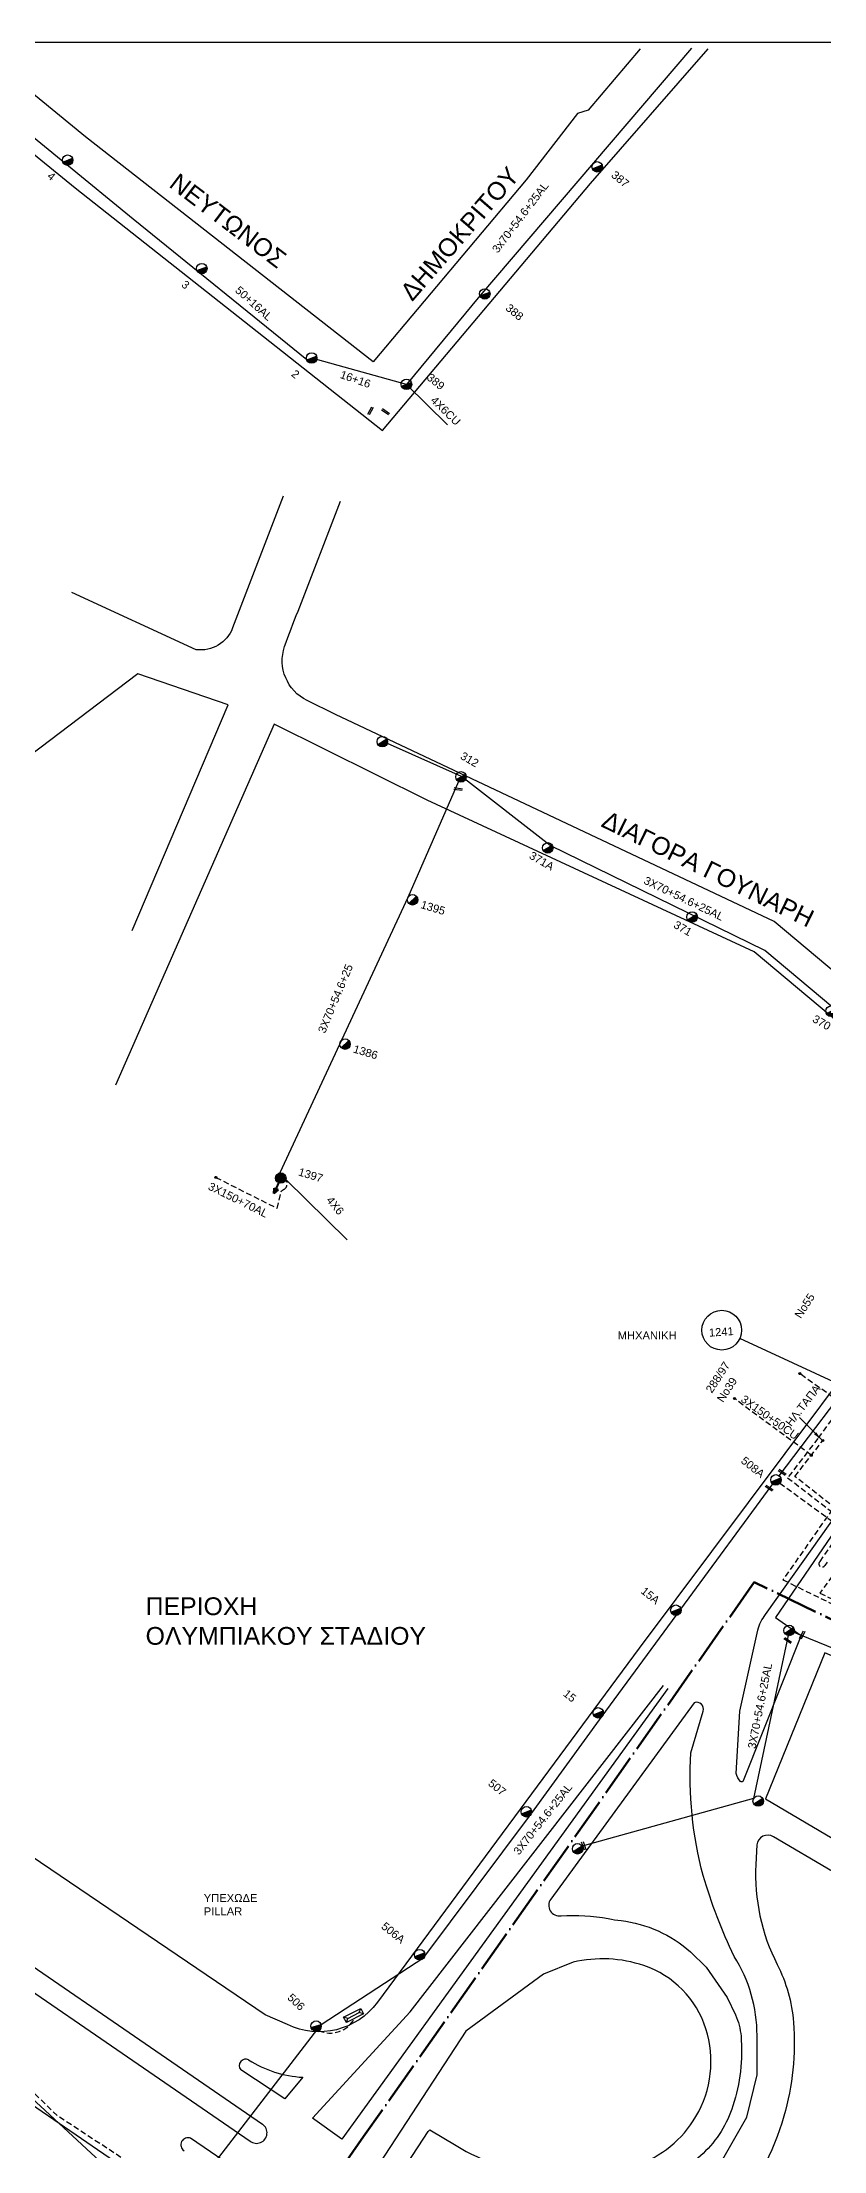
# Model space of a CAD drawing. Header units: millimetres. Extents: x 2999 to 5218, y 1863 to 2903.
# Drawn here: x 4312.4 to 4488.2, y 2415.1 to 2889.5 of the extents above; entities that cross this region are included whole.
import ezdxf

# ---------------------------------------------------------------- set-up
doc = ezdxf.new("R2010")
doc.units = ezdxf.units.MM
doc.header["$LTSCALE"] = 0.5
doc.linetypes.add('ACAD_ISO04W100', pattern=[30, 24, -3, 0, -3])
doc.linetypes.add('DASHED', pattern=[19.05, 12.7, -6.35])
for name, color, linetype in [('Άγνωστα', 7, 'Continuous'), ('Γυμνά εναέρια ΧΤ 16+16', 7, 'Continuous'), ('Γυμνά εναέρια ΧΤ 50+16', 7, 'Continuous'), ('Επίτονοι', 7, 'Continuous'), ('Επιγραφές - Σχήματα', 7, 'Continuous'), ('Καλώδια ΧΤ   3x150+50CU', 7, 'DASHED'), ('Καλώδια ΧΤ   3x150+70AL', 7, 'DASHED'), ('Καλώδια ΧΤ   3x150AL+50XLPE', 7, 'DASHED'), ('Καλώδια ΧΤ   4x6CU', 7, 'DASHED'), ('Μηχανική τομή', 7, 'Continuous'), ('Στύλος Ξύλινος', 7, 'Continuous'), ('Στύλος Ξύλινος @ 1', 7, 'Continuous'), ('Στύλος ΦΜ', 7, 'Continuous'), ('Στύλος ΦΜ @ 1', 7, 'Continuous'), ('Συνδέσεις', 7, 'Continuous'), ('Συνεστραμμένα ΧΤ   3x70+54.6+25 AL', 7, 'SYN_LINE'), ('Υποσταθμός πόλεως', 7, 'Continuous'), ('Υπόβαθρο ΔΕΗ', 7, 'Continuous'), ('Υπόγεια καλώδια Παροχών ΧΤ   4x6', 7, 'DASHED')]:
    doc.layers.add(name, color=color, linetype=linetype)
doc.styles.add('arial', font='ARIAL.TTF')
doc.styles.get("Standard").update_dxf_attribs({"font": 'ARIAL.TTF'})
doc.linetypes.add('SYN_LINE', pattern='A,0.5,-0.0001,["/\\/\\/\\/",Standard,S=0.1,R=0,X=0,Y=-0.05],-0.25', length=0.7501)
doc.dimstyles.new('ISO-25', dxfattribs={"dimtxt": 2.5, "dimasz": 2.5, "dimexe": 1.25, "dimexo": 0.625, "dimtad": 1, "dimtxsty": 'Standard', "dimcen": 2.5, "dimadec": 0, "dimazin": 0, "dimtfac": 1, "dimtmove": 0, "dimatfit": 3, "dimfxl": 1, "dimarcsym": 0})

# ---------------------------------------------------------------- blocks, each defined once
blk = doc.blocks.new('ΜΗΧΑΝΙΚΗ ΤΟΜΗ')
at = {"layer": 'Μηχανική τομή', "ltscale": 40}
for p, q in [((-1.89, 0.78), (1.89, 0.78)), ((1.89, 0), (-1.89, 0))]:
    blk.add_line(p, q, dxfattribs=at)
blk = doc.blocks.new('ΥΠΑΡΧΩΝ ΤΣΙΜΕΝΤΕΝΙΟΣ ΣΤΥΛΟΣ')
at = {"layer": 'Στύλος ΦΜ'}
blk.add_hatch(color=7, dxfattribs=at).paths.add_polyline_path([(-1.3, -2.3, 0.574793), (2.6, 0, 0.268822), (1.3, 2.3)])
at = {"layer": 'Στύλος ΦΜ', "color": 7}
blk.add_line((-1.3, -2.3), (1.3, 2.3), dxfattribs=at)
blk.add_circle((0, 0), 2.62, dxfattribs=at)
at = {"layer": 'Στύλος ΦΜ', "flags": 4}
for tag, p in [('ΑΡΙΘΜΟΣ', (-4.7, 8.1)), ('ΤΥΠΟΣ', (-4.9, 3))]:
    blk.add_attdef(tag, p, '', height=4, dxfattribs=at)
blk = doc.blocks.new('ΥΠΑΡΧΩΝ ΞΥΛΙΝΟΣ ΣΤΥΛΟΣ')
at = {"layer": 'Στύλος Ξύλινος'}
h = blk.add_hatch(color=7, dxfattribs=at)
h.paths.add_polyline_path([(-2.6, 0, 0.270008), (-1.3, -2.3), (1.3, 2.3, 0.576266)])
h.paths.add_polyline_path([(-1.3, -2.3, 0.574793), (2.6, 0, 0.268822), (1.3, 2.3)])
at = {"layer": 'Στύλος Ξύλινος', "color": 7}
blk.add_line((-1.3, -2.3), (1.3, 2.3), dxfattribs=at)
blk.add_circle((0, 0), 2.62, dxfattribs=at)
at = {"layer": 'Στύλος Ξύλινος', "flags": 4}
for tag, p in [('ΑΡΙΘΜΟΣ', (-4.9, 8.6)), ('ΤΥΠΟΣ', (-4.8, 3.4))]:
    blk.add_attdef(tag, p, '', height=4, dxfattribs=at)
blk = doc.blocks.new('ΕΠΙΤΟΝΟΣ')
at = {"layer": 'Επίτονοι', "lineweight": 40, "ltscale": 40}
blk.add_hatch(color=256, dxfattribs=at).paths.add_polyline_path([(-1.1, 6.5), (0, 9.1), (1.1, 6.5)])
for p, q in [((-1.1, 6.5), (0, 9.1)), ((1.1, 6.5), (-1.1, 6.5)), ((-1.1, 6.5), (0, 6.5)), ((0, 9.1), (1.1, 6.5)), ((0, 6.5), (0, 0))]:
    blk.add_line(p, q, dxfattribs=at)
blk = doc.blocks.new('_ΣΥΝΔΕΣΗ')
at = {"layer": 'Συνδέσεις', "linetype": 'SYN_LINE', "ltscale": 40}
blk.add_hatch(color=256, dxfattribs=at).paths.add_polyline_path([(0.5, 0, 1), (-0.5, 0, 1)])
at = {"layer": 'Συνδέσεις'}
blk.add_circle((0, 0), 0.5, dxfattribs=at)
blk = doc.blocks.new('ΥΠΟΣΤΑΘΜΟΣ ΠΟΛΕΩΣ')
at = {"layer": 'Υποσταθμός πόλεως', "linetype": 'Continuous', "ltscale": 40}
blk.add_lwpolyline([(-8.6, 2.8), (8.6, 2.8), (8.6, -2.8), (-8.6, -2.8)], close=True, dxfattribs=at)
for points in [[(-5.8, 0), (-8.6, 2.8)], [(5.8, 0), (8.6, 2.8)], [(-8.6, -2.8), (-5.8, 0)], [(-5.8, 0), (5.8, 0)], [(8.6, -2.8), (5.8, 0)]]:
    blk.add_lwpolyline(points, dxfattribs=at)
at = {"layer": 'Υποσταθμός πόλεως', "linetype": 'SYN_LINE', "ltscale": 40, "flags": 1}
for tag, p in [('ΜΕΤΑΣΧΗΜΑΤΙΣΜΟΣ', (10.6, 2.4)), ('ΙΣΧΥΣ', (10.6, -0.4)), ('ΑΡΙΘΜΟΣ', (10.7, -3.1))]:
    blk.add_attdef(tag, p, '', height=1.8, dxfattribs=at)

msp = doc.modelspace()

# ---------------------------------------------------------------- linework, layer by layer
at = {"layer": 'Άγνωστα', "color": 6, "linetype": 'DASHED', "ltscale": 0.2}
for points in [[(4490.32, 2584.58), (4482.79, 2589.94)], [(4478.33, 2565.28), (4493.79, 2554.07)]]:
    msp.add_lwpolyline(points, dxfattribs=at)
msp.add_lwpolyline([(4502.73, 2583.79, 1.198779), (4501.66, 2584.8), (4491.01, 2570.61), (4495.56, 2567.2), (4479, 2543.56), (4499.28, 2533.61, 0.258901), (4501.09, 2533.84), (4529.5, 2520.15, 0.769472), (4533.89, 2516.92), (4542.92, 2512.58, 0.193357), (4544.97, 2512.7), (4547.09, 2511.68), (4544.12, 2505.53), (4546.74, 2504.27, -0.61294), (4549.19, 2503.37)], format="xyb", dxfattribs=at)
at = {"layer": 'Άγνωστα', "color": 5, "linetype": 'DASHED', "ltscale": 0.2}
for points in [[(4488.92, 2547.51), (4488.44, 2546.8, -1.219009), (4487.36, 2547.71), (4491, 2553.01), (4491.04, 2559.46), (4481.69, 2566.83), (4487.95, 2574.87)], [(4491.21, 2545.93), (4487.33, 2540.58), (4499.72, 2534.5), (4495.33, 2525.56), (4519.85, 2514.2, -1.223562), (4523.39, 2514.78)]]:
    msp.add_lwpolyline(points, format="xyb", dxfattribs=at)
at = {"layer": 'Άγνωστα', "color": 2, "linetype": 'DASHED', "ltscale": 0.2}
msp.add_lwpolyline([(4339.68, 2407.38), (4315.77, 2423.03), (4308.46, 2430.16)], dxfattribs=at)
at = {"layer": 'Γυμνά εναέρια ΧΤ 16+16', "color": 7, "ltscale": 20}
msp.add_line((4394.33, 2812.5), (4373.01, 2818.42), dxfattribs=at)
at = {"layer": 'Γυμνά εναέρια ΧΤ 50+16', "color": 7, "ltscale": 20}
msp.add_lwpolyline([(4371.91, 2818), (4332.83, 2849.65), (4286.64, 2887.46)], dxfattribs=at)
at = {"layer": 'Επιγραφές - Σχήματα', "ltscale": 0.2}
msp.add_line((4501.97, 2582.69), (4469.3, 2597.84), dxfattribs=at)
at = {"layer": 'Επιγραφές - Σχήματα'}
msp.add_lwpolyline([(3017.22, 2889.47), (5045.69, 2889.47), (5045.69, 1887.75), (3017.22, 1887.75)], close=True, dxfattribs=at)
at = {"layer": 'Επιγραφές - Σχήματα', "color": 1, "linetype": 'ACAD_ISO04W100', "lineweight": 60, "ltscale": 0.8}
msp.add_lwpolyline([(5041.82, 2232.51), (4798.19, 2368.57), (4781.43, 2390.55), (4740.07, 2409.38), (4682.54, 2441.8), (4472.55, 2543.03), (4384.7, 2418.33), (4326.09, 2335.44), (4175.84, 2140), (3986.1, 1885.36)], dxfattribs=at)
at = {"layer": 'Επιγραφές - Σχήματα'}
msp.add_circle((4465.24, 2599.72), 4.47, dxfattribs=at)
at = {"layer": 'Επιγραφές - Σχήματα', "color": 6, "linetype": 'DASHED', "ltscale": 0.2}
msp.add_arc((4377.17, 2447.85), 6.25, 245.5515, 331.5572, dxfattribs=at)
at = {"layer": 'Καλώδια ΧΤ   3x150+50CU', "color": 5, "ltscale": 0.2}
msp.add_lwpolyline([(4485.38, 2571.57), (4468.09, 2584.34)], dxfattribs=at)
at = {"layer": 'Καλώδια ΧΤ   3x150+70AL', "color": 173, "ltscale": 0.2}
msp.add_lwpolyline([(4351.46, 2634.09), (4365.25, 2627.13), (4366.2, 2631.06), (4366.7, 2631.34, 0.460286), (4367.19, 2633.6, -2074.915064)], format="xyb", dxfattribs=at)
at = {"layer": 'Καλώδια ΧΤ   3x150AL+50XLPE', "color": 173, "linetype": 'DASHED', "ltscale": 0.2}
msp.add_lwpolyline([(4522.23, 2622.29), (4501.15, 2594.17), (4501.15, 2593.67, -0.417031), (4497.8, 2590.35), (4486.85, 2575.37), (4480.06, 2566.51), (4493.6, 2556.1), (4505.3, 2572.47), (4504.55, 2573.97), (4536.41, 2616.25), (4536.73, 2617.48, -0.217315), (4539.43, 2620.78), (4551.23, 2637.58), (4553.13, 2638.23), (4563.03, 2652.23), (4555.75, 2657.38), (4566.37, 2671.22, -1.112607), (4567.62, 2670.03)], format="xyb", dxfattribs=at)
at = {"layer": 'Καλώδια ΧΤ   4x6CU', "linetype": 'SYN_LINE', "ltscale": 10}
msp.add_line((4394.33, 2812.5), (4403.59, 2803.39), dxfattribs=at)
at = {"layer": 'Συνεστραμμένα ΧΤ   3x70+54.6+25 AL', "color": 7, "ltscale": 20}
msp.add_lwpolyline([(4458.41, 2888.11), (4410.85, 2832.42), (4394.33, 2812.5)], dxfattribs=at)
at = {"layer": 'Συνεστραμμένα ΧΤ   3x70+54.6+25 AL', "color": 173, "ltscale": 30}
msp.add_lwpolyline([(4526.61, 2632.07, -0.156461), (4526.27, 2632.35), (4512.96, 2653.23), (4474.9, 2685.1), (4426.63, 2708.79), (4406.71, 2724.27), (4390.08, 2731.67)], format="xyb", dxfattribs=at)
msp.add_lwpolyline([(4406, 2723.18), (4394.62, 2697.03), (4365.83, 2635.09)], dxfattribs=at)
at = {"layer": 'Συνεστραμμένα ΧΤ   3x70+54.6+25 AL', "color": 6, "linetype": 'Continuous', "ltscale": 20}
msp.add_lwpolyline([(4478.15, 2566.98), (4497.74, 2592.74), (4513.22, 2612.48), (4527.18, 2631.64)], dxfattribs=at)
at = {"layer": 'Συνεστραμμένα ΧΤ   3x70+54.6+25 AL', "color": 6, "ltscale": 20}
for points in [[(4456.07, 2536.98), (4477.43, 2566.04)], [(4422.44, 2491.03), (4438.37, 2512.9), (4455.02, 2535.55)], [(4341.13, 2399.25), (4375.11, 2443.52), (4398.27, 2458.57), (4422, 2490.42)]]:
    msp.add_lwpolyline(points, dxfattribs=at)
at = {"layer": 'Συνεστραμμένα ΧΤ   3x70+54.6+25 AL', "color": 27, "ltscale": 20}
msp.add_lwpolyline([(4547.04, 2502.71), (4523.5, 2514.64), (4480.4, 2532.17), (4472.41, 2494.35), (4433.82, 2483.68)], dxfattribs=at)
at = {"layer": 'Συνεστραμμένα ΧΤ   3x70+54.6+25 AL', "color": 1, "ltscale": 20}
msp.add_lwpolyline([(4339.81, 2399.33), (4306.93, 2429.87), (4284.48, 2444.57)], dxfattribs=at)
at = {"layer": 'Υπόβαθρο ΔΕΗ'}
for points in [[(4282.3, 2887.19), (4319.8, 2856.69), (4363.61, 2822.11), (4388.92, 2802.09), (4435.73, 2857.71), (4462.16, 2888)], [(4446.9, 2887.96), (4435.16, 2874.19), (4432.83, 2873.43), (4421.27, 2858.51), (4386.83, 2817.59), (4322.12, 2868.2), (4298.29, 2887.71)], [(4332.64, 2689.67), (4354.2, 2740.41), (4333.9, 2747.34), (4245.67, 2680.49), (4252.8, 2670.92)], [(4528.43, 2637.49), (4496.64, 2664.62), (4472.5, 2684.84), (4399, 2718.98), (4364.55, 2736.06), (4328.9, 2654.84)], [(4453.11, 2519.09), (4379.82, 2417.73), (4373.2, 2422.42), (4395.17, 2446.37), (4452.12, 2519.78)], [(4280.09, 2477.34), (4361.95, 2421.09)], [(4277.29, 2473.56), (4359.15, 2417.31)], [(4371.03, 2431.66), (4367, 2426.8), (4357.05, 2433.34)], [(4352.74, 2405.05), (4356.21, 2410.83), (4345.79, 2417.94)]]:
    msp.add_lwpolyline(points, dxfattribs=at)
for points in [[(4523.95, 2887.59), (4593.18, 2839.19), (4640.42, 2805.37, -0.397823), (4642.49, 2794.69), (4572.43, 2695.32), (4533.9, 2644.12), (4503.03, 2669.83), (4477.01, 2691.63), (4378.39, 2738.21), (4371.98, 2741.36, -0.376464), (4366.92, 2753.53, -0.019715), (4369.96, 2761.47), (4379.5, 2786.21)], [(4528.43, 2637.49), (4446.66, 2528.22), (4387.79, 2448.52, -0.360241), (4367.54, 2443.5), (4362.52, 2445.7), (4300.98, 2487.37), (4179.79, 2569.34), (4071.51, 2643.53, 0.09764), (4036.29, 2658.68, 0.061427), (4005.54, 2661.41), (3958.42, 2658.24), (3888.71, 2653.54), (3882.1, 2653.09), (3874.64, 2653.82), (3855.85, 2656.75), (3771.67, 2680.22), (3657.12, 2714), (3422.56, 2781.29), (3250.72, 2832.76), (3227.77, 2842.56, -0.172979), (3197.81, 2870.27), (3190.77, 2883.51)], [(4366.61, 2787.38), (4355.23, 2757.69, -0.346376), (4347.04, 2752.81), (4319.1, 2765.66)], [(4483.16, 2531.25), (4470.07, 2498.34, -0.524469), (4469.49, 2498.21, -0.162691), (4468.47, 2500.02), (4469.33, 2514.01), (4473.38, 2532.27, -0.122751), (4475.11, 2535.73), (4511.89, 2587.57), (4522.89, 2602.61, -0.387665), (4525.11, 2603.07), (4500.4, 2568.81), (4477.31, 2535.05), (4483.09, 2531.07)], [(4648.63, 2395.72), (4665.35, 2441.51), (4665.21, 2441.79), (4617.83, 2465.17), (4592.56, 2477.85), (4556.88, 2495.42), (4505.65, 2519.8), (4488.46, 2527.15), (4475.1, 2494.28), (4506.69, 2475.61), (4503.4, 2470.18), (4476.88, 2485.77, 0.539261), (4473.11, 2483.92), (4472.89, 2479.51, 0.130401), (4477.71, 2457.04, -0.098483), (4481.38, 2444, -0.090176), (4479.22, 2422.9, -0.105441), (4467.18, 2400.45, -0.065111)], [(4435.62, 2384.41), (4443.29, 2388.7), (4451.14, 2395.23, 0.088285), (4463.66, 2410.09), (4470.9, 2422.68), (4473.18, 2432.23), (4473.18, 2441.05, 0.141181), (4468.05, 2458.84, -0.039938), (4461.06, 2477.01, -0.078809), (4458.27, 2504.67), (4461.08, 2514.01, 0.61852), (4459.05, 2515.92), (4426.77, 2471.75)], [(4340.95, 2384.82, 0.279671), (4342.31, 2400.79), (4339.92, 2404.98), (4287.4, 2440.97), (4228.51, 2480.83), (4180.67, 2405.9)], [(4426.77, 2471.75, 0.673339), (4429.09, 2468.01, -0.055142), (4439.7, 2467.38, 0.065385), (4442.58, 2466.93, -0.149475), (4458.22, 2459.88), (4461.74, 2456.44), (4466.47, 2449.59), (4468.31, 2445.68, -0.090471), (4469.57, 2440.9, -0.096349), (4467.76, 2425.25, -0.127201), (4461.04, 2414.51, -0.135649), (4439.21, 2402.92, -0.096396), (4421.43, 2402.45, 0.948332), (4420.17, 2396.77), (4431.14, 2388.32), (4435.62, 2384.41)], [(4489.41, 2321.52), (4383.96, 2396.11), (4399.23, 2419.47), (4399.59, 2419.86), (4405.47, 2416.3, 0.220945), (4445.93, 2411.85, 0.180003), (4459.43, 2422.81, 0.213315), (4461.67, 2442.58, 0.239117), (4447.71, 2456.78, 0.139574), (4431.82, 2457.53), (4425.14, 2454.82), (4407.65, 2442.03), (4363.87, 2375.01, 0.924794), (4365.01, 2374.13, -0.014175), (4367.08, 2376.29, -0.077684), (4374.26, 2381.46, -0.208222), (4387.81, 2382.26, -0.066881), (4395.85, 2378.01), (4484.58, 2315.42, 0.023303), (4487.45, 2313.59, 0.812457), (4492.2, 2318.93), (4489.37, 2321.54)]]:
    msp.add_lwpolyline(points, format="xyb", dxfattribs=at)
for centre, radius, start, end in [((4358.21, 2434.26), 1.48, 65.2746, 218.4265), ((4372.24, 2456.32), 24.69, 237.0769, 267.1827), ((4360.61, 2419.15), 2.36, 231.5403, 55.4302), ((4345.19, 2416.45), 1.61, 68.1686, 236.2393)]:
    msp.add_arc(centre, radius, start, end, dxfattribs=at)
at = {"layer": 'Υπόγεια καλώδια Παροχών ΧΤ   4x6', "color": 173, "linetype": 'SYN_LINE', "ltscale": 30}
msp.add_lwpolyline([(4367.19, 2633.6), (4380.98, 2620.07)], dxfattribs=at)

# ---------------------------------------------------------------- block references
at = {"layer": 'Επίτονοι', "xscale": 0.4499999999997086, "yscale": 0.4499999999997086, "zscale": 0.4499999999997086, "rotation": 155.7406455055583}
msp.add_blockref('ΕΠΙΤΟΝΟΣ', (4366.21, 2634.17), dxfattribs=at)
at = {"layer": 'Μηχανική τομή'}
for p, xscale, yscale, zscale, rotation in [((4386.06, 2806.63), 0.500000000000279, 0.500000000000279, 0.500000000000279, 241.8876455361126), ((4389.71, 2806.49), 0.5000000000000621, 0.5000000000000621, 0.5000000000000621, 145.3646784711738), ((4405.92, 2721.27), 0.4999999999999996, 0.4999999999999996, 0.4999999999999996, 352.9451849627143), ((4478.7, 2567.57), 0.4999999999999995, 0.4999999999999995, 0.4999999999999995, 325.7568529151825), ((4475.82, 2564.04), 0.4999999999999995, 0.4999999999999995, 0.4999999999999995, 325.7568529151825), ((4479.96, 2529.76), 0.4999999999999979, 0.4999999999999979, 0.4999999999999979, 325.7568529151827), ((4483.51, 2531.07), 0.4999999999999996, 0.4999999999999996, 0.4999999999999996, 62.72551710385088), ((4434.01, 2483.66), 0.4999999999999039, 0.4999999999999039, 0.4999999999999039, 290.2455138432171)]:
    msp.add_blockref('ΜΗΧΑΝΙΚΗ ΤΟΜΗ', p, dxfattribs=dict(at, xscale=xscale, yscale=yscale, zscale=zscale, rotation=rotation))
at = {"layer": 'Στύλος Ξύλινος @ 1', "ltscale": 40}
ref = msp.add_blockref('ΥΠΑΡΧΩΝ ΞΥΛΙΝΟΣ ΣΤΥΛΟΣ', (4366.06, 2633.94), dxfattribs=dict(at, xscale=0.4499999999998179, yscale=0.4499999999998179, zscale=0.4499999999998179, rotation=343.0510729418953))
ref.add_attrib('ΤΥΠΟΣ', '1397', (4369.85, 2634.58), dxfattribs={"layer": 'Στύλος Ξύλινος', "height": 1.8, "rotation": 343.0511, "flags": 4})
at = {"layer": 'Στύλος ΦΜ @ 1', "ltscale": 40}
ref = msp.add_blockref('ΥΠΑΡΧΩΝ ΤΣΙΜΕΝΤΕΝΙΟΣ ΣΤΥΛΟΣ', (4318.12, 2862.93), dxfattribs=dict(at, xscale=0.449999999999818, yscale=0.449999999999818, zscale=0.449999999999818, rotation=320.6306611579234))
ref.add_attrib('ΤΥΠΟΣ', '4', (4313.37, 2859.06), dxfattribs={"layer": 'Στύλος ΦΜ', "height": 1.8, "rotation": 320.6307, "flags": 4})
ref = msp.add_blockref('ΥΠΑΡΧΩΝ ΤΣΙΜΕΝΤΕΝΙΟΣ ΣΤΥΛΟΣ', (4437.22, 2861.43), dxfattribs=dict(at, xscale=0.449999999999818, yscale=0.449999999999818, zscale=0.449999999999818, rotation=320.6306611579234))
ref.add_attrib('ΤΥΠΟΣ', '387', (4440.22, 2859.3), dxfattribs={"layer": 'Στύλος ΦΜ', "height": 1.8, "rotation": 320.6307, "flags": 4})
ref = msp.add_blockref('ΥΠΑΡΧΩΝ ΤΣΙΜΕΝΤΕΝΙΟΣ ΣΤΥΛΟΣ', (4348.29, 2838.54), dxfattribs=dict(at, xscale=0.449999999999818, yscale=0.449999999999818, zscale=0.449999999999818, rotation=320.6306611579234))
ref.add_attrib('ΤΥΠΟΣ', '3', (4343.53, 2834.66), dxfattribs={"layer": 'Στύλος ΦΜ', "height": 1.8, "rotation": 320.6307, "flags": 4})
ref = msp.add_blockref('ΥΠΑΡΧΩΝ ΤΣΙΜΕΝΤΕΝΙΟΣ ΣΤΥΛΟΣ', (4411.95, 2832.84), dxfattribs=dict(at, xscale=0.449999999999818, yscale=0.449999999999818, zscale=0.449999999999818, rotation=320.6306611579234))
ref.add_attrib('ΤΥΠΟΣ', '388', (4416.46, 2829.38), dxfattribs={"layer": 'Στύλος ΦΜ', "height": 1.8, "rotation": 320.6307, "flags": 4})
ref = msp.add_blockref('ΥΠΑΡΧΩΝ ΤΣΙΜΕΝΤΕΝΙΟΣ ΣΤΥΛΟΣ', (4373.01, 2818.42), dxfattribs=dict(at, xscale=0.449999999999818, yscale=0.449999999999818, zscale=0.449999999999818, rotation=320.6306611579234))
ref.add_attrib('ΤΥΠΟΣ', '2', (4368.26, 2814.55), dxfattribs={"layer": 'Στύλος ΦΜ', "height": 1.8, "rotation": 320.6307, "flags": 4})
ref = msp.add_blockref('ΥΠΑΡΧΩΝ ΤΣΙΜΕΝΤΕΝΙΟΣ ΣΤΥΛΟΣ', (4394.33, 2812.5), dxfattribs=dict(at, xscale=0.449999999999818, yscale=0.449999999999818, zscale=0.449999999999818, rotation=320.6306611579234))
ref.add_attrib('ΤΥΠΟΣ', '389', (4398.73, 2813.74), dxfattribs={"layer": 'Στύλος ΦΜ', "height": 1.8, "rotation": 320.6307, "flags": 4})
for p, xscale, yscale, zscale, rotation in [((4388.9, 2732.12), 0.449999999999818, 0.449999999999818, 0.449999999999818, 330.0621846464709), ((4480.4, 2532.17), 0.4499999999998181, 0.4499999999998181, 0.4499999999998181, 331.8094651412195), ((4473.44, 2493.79), 0.4499999999998181, 0.4499999999998181, 0.4499999999998181, 331.8094651412195), ((4432.82, 2483.06), 0.4499999999998181, 0.4499999999998181, 0.4499999999998181, 331.8094651412195)]:
    msp.add_blockref('ΥΠΑΡΧΩΝ ΤΣΙΜΕΝΤΕΝΙΟΣ ΣΤΥΛΟΣ', p, dxfattribs=dict(at, xscale=xscale, yscale=yscale, zscale=zscale, rotation=rotation))
ref = msp.add_blockref('ΥΠΑΡΧΩΝ ΤΣΙΜΕΝΤΕΝΙΟΣ ΣΤΥΛΟΣ', (4406.59, 2724.2), dxfattribs=dict(at, xscale=0.449999999999818, yscale=0.449999999999818, zscale=0.449999999999818, rotation=330.0621846464709))
ref.add_attrib('ΤΥΠΟΣ', '312', (4406.27, 2728.37), dxfattribs={"layer": 'Στύλος ΦΜ', "height": 1.8, "rotation": 330.0622, "flags": 4})
ref = msp.add_blockref('ΥΠΑΡΧΩΝ ΤΣΙΜΕΝΤΕΝΙΟΣ ΣΤΥΛΟΣ', (4426.11, 2708.23), dxfattribs=dict(at, xscale=0.449999999999818, yscale=0.449999999999818, zscale=0.449999999999818, rotation=330.0621846464709))
ref.add_attrib('ΤΥΠΟΣ', '371A', (4421.76, 2705.96), dxfattribs={"layer": 'Στύλος ΦΜ', "height": 1.8, "rotation": 330.0622, "flags": 4})
ref = msp.add_blockref('ΥΠΑΡΧΩΝ ΤΣΙΜΕΝΤΕΝΙΟΣ ΣΤΥΛΟΣ', (4395.69, 2696.54), dxfattribs=dict(at, xscale=0.449999999999818, yscale=0.449999999999818, zscale=0.449999999999818, rotation=343.1664880537708))
ref.add_attrib('ΤΥΠΟΣ', '1395', (4397.37, 2694.71), dxfattribs={"layer": 'Στύλος ΦΜ', "height": 1.8, "rotation": 343.1665, "flags": 4})
ref = msp.add_blockref('ΥΠΑΡΧΩΝ ΤΣΙΜΕΝΤΕΝΙΟΣ ΣΤΥΛΟΣ', (4458.58, 2692.67), dxfattribs=dict(at, xscale=0.449999999999818, yscale=0.449999999999818, zscale=0.449999999999818, rotation=330.0621846464709))
ref.add_attrib('ΤΥΠΟΣ', '371', (4454.23, 2690.4), dxfattribs={"layer": 'Στύλος ΦΜ', "height": 1.8, "rotation": 330.0622, "flags": 4})
ref = msp.add_blockref('ΥΠΑΡΧΩΝ ΤΣΙΜΕΝΤΕΝΙΟΣ ΣΤΥΛΟΣ', (4489.79, 2671.48), dxfattribs=dict(at, xscale=0.449999999999818, yscale=0.449999999999818, zscale=0.449999999999818, rotation=330.0621846464709))
ref.add_attrib('ΤΥΠΟΣ', '370', (4485.45, 2669.21), dxfattribs={"layer": 'Στύλος ΦΜ', "height": 1.8, "rotation": 330.0622, "flags": 4})
ref = msp.add_blockref('ΥΠΑΡΧΩΝ ΤΣΙΜΕΝΤΕΝΙΟΣ ΣΤΥΛΟΣ', (4380.52, 2664.07), dxfattribs=dict(at, xscale=0.449999999999818, yscale=0.449999999999818, zscale=0.449999999999818, rotation=343.1664880537708))
ref.add_attrib('ΤΥΠΟΣ', '1386', (4382.2, 2662.24), dxfattribs={"layer": 'Στύλος ΦΜ', "height": 1.8, "rotation": 343.1665, "flags": 4})
ref = msp.add_blockref('ΥΠΑΡΧΩΝ ΤΣΙΜΕΝΤΕΝΙΟΣ ΣΤΥΛΟΣ', (4477.43, 2566.05), dxfattribs=dict(at, xscale=0.449999999999818, yscale=0.449999999999818, zscale=0.449999999999818, rotation=321.29519655953))
ref.add_attrib('ΤΥΠΟΣ', '508A', (4469.4, 2570.05), dxfattribs={"layer": 'Στύλος ΦΜ', "height": 1.8, "rotation": 321.2952, "flags": 4})
ref = msp.add_blockref('ΥΠΑΡΧΩΝ ΤΣΙΜΕΝΤΕΝΙΟΣ ΣΤΥΛΟΣ', (4454.92, 2536.72), dxfattribs=dict(at, xscale=0.449999999999818, yscale=0.449999999999818, zscale=0.449999999999818, rotation=321.29519655953))
ref.add_attrib('ΤΥΠΟΣ', '15A', (4446.88, 2540.73), dxfattribs={"layer": 'Στύλος ΦΜ', "height": 1.8, "rotation": 321.2952, "flags": 4})
ref = msp.add_blockref('ΥΠΑΡΧΩΝ ΤΣΙΜΕΝΤΕΝΙΟΣ ΣΤΥΛΟΣ', (4437.45, 2513.64), dxfattribs=dict(at, xscale=0.449999999999818, yscale=0.449999999999818, zscale=0.449999999999818, rotation=321.29519655953))
ref.add_attrib('ΤΥΠΟΣ', '15', (4429.41, 2517.64), dxfattribs={"layer": 'Στύλος ΦΜ', "height": 1.8, "rotation": 321.2952, "flags": 4})
ref = msp.add_blockref('ΥΠΑΡΧΩΝ ΤΣΙΜΕΝΤΕΝΙΟΣ ΣΤΥΛΟΣ', (4421.32, 2491.38), dxfattribs=dict(at, xscale=0.449999999999818, yscale=0.449999999999818, zscale=0.449999999999818, rotation=321.29519655953))
ref.add_attrib('ΤΥΠΟΣ', '507', (4412.53, 2497.47), dxfattribs={"layer": 'Στύλος ΦΜ', "height": 1.8, "rotation": 321.2952, "flags": 4})
ref = msp.add_blockref('ΥΠΑΡΧΩΝ ΤΣΙΜΕΝΤΕΝΙΟΣ ΣΤΥΛΟΣ', (4397.29, 2459.23), dxfattribs=dict(at, xscale=0.449999999999818, yscale=0.449999999999818, zscale=0.449999999999818, rotation=321.29519655953))
ref.add_attrib('ΤΥΠΟΣ', '506A', (4388.5, 2465.31), dxfattribs={"layer": 'Στύλος ΦΜ', "height": 1.8, "rotation": 321.2952, "flags": 4})
ref = msp.add_blockref('ΥΠΑΡΧΩΝ ΤΣΙΜΕΝΤΕΝΙΟΣ ΣΤΥΛΟΣ', (4373.99, 2443.18), dxfattribs=dict(at, xscale=0.4499999999998179, yscale=0.4499999999998179, zscale=0.4499999999998179, rotation=316.6649863955404))
ref.add_attrib('ΤΥΠΟΣ', '506', (4367.38, 2449.38), dxfattribs={"layer": 'Στύλος ΦΜ', "height": 1.8, "rotation": 316.665, "flags": 4})
at = {"layer": 'Συνδέσεις'}
for p, xscale, yscale, zscale in [((4351.47, 2634.1), 0.4499999999998181, 0.4499999999998181, 0.4499999999998181), ((4482.79, 2589.94), 0.4500000000002728, 0.4500000000002728, 0.4500000000002728), ((4468.09, 2584.34), 0.4499999999998181, 0.4499999999998181, 0.4499999999998181), ((4485.38, 2571.57), 0.4499999999998181, 0.4499999999998181, 0.4499999999998181), ((4487.96, 2574.88), 0.4499999999998181, 0.4499999999998181, 0.4499999999998181)]:
    msp.add_blockref('_ΣΥΝΔΕΣΗ', p, dxfattribs=dict(at, xscale=xscale, yscale=yscale, zscale=zscale))
at = {"layer": 'Υποσταθμός πόλεως', "xscale": 0.2499999999999507, "yscale": 0.2499999999999507, "zscale": 0.2499999999999507, "rotation": 27.00365176992802}
msp.add_blockref('ΥΠΟΣΤΑΘΜΟΣ ΠΟΛΕΩΣ', (4382.43, 2445.55), dxfattribs=at)

# ---------------------------------------------------------------- texts
at = {"layer": 'Άγνωστα', "ltscale": 40, "char_height": 1.8, "attachment_point": 1, "style": 'arial'}
for s, insert, width, rotation in [('3x70+54.6+25AL', (4413.42, 2842.97), 17.1868, 52.864), ('50+16AL', (4356.84, 2834.76), 17.1868, 318.095), ('16+16', (4379.83, 2815.68), 17.1868, 340.5474), ('4X6CU', (4400.86, 2810), 8.5048, 316.0043)]:
    msp.add_mtext(s, dxfattribs=dict(at, insert=insert, width=width, rotation=rotation))
at = {"layer": 'Επιγραφές - Σχήματα', "char_height": 4, "attachment_point": 1}
for s, insert, width, rotation in [('ΔΗΜΟΚΡΙΤΟΥ', (4392.61, 2833.62), 15.1545, 49.1578), ('ΝΕΥΤΩΝΟΣ', (4343.11, 2860.26), 15.1545, 322.7925), ('ΔΙΑΓΟΡΑ ΓΟΥΝΑΡΗ', (4439.64, 2716.73), 63.5526, 333.897)]:
    msp.add_mtext(s, dxfattribs=dict(at, insert=insert, width=width, rotation=rotation))
at = {"layer": 'Επιγραφές - Σχήματα', "ltscale": 40, "char_height": 1.8, "width": 17.1868, "attachment_point": 1, "style": 'arial'}
for s, insert, rotation in [('Νο55', (4481.49, 2603.19), 56.8879), ('1241', (4462.29, 2600.05), 3.9372), ('288/97', (4461.5, 2586.4), 56.8879), ('Νο39', (4464.02, 2584.3), 56.8879), ('ΗΛ.ΤΑΠΑ', (4479.42, 2579.03), 51.9706)]:
    msp.add_mtext(s, dxfattribs=dict(at, insert=insert, rotation=rotation))
at = {"layer": 'Επιγραφές - Σχήματα', "color": 1, "ltscale": 0.2, "char_height": 1.8, "attachment_point": 1}
for s, insert, width in [('ΜΗΧΑΝΙΚΗ', (4441.83, 2599.44), 15.4253), ('ΥΠΕΧΩΔΕ PILLAR', (4348.73, 2472.88), 17.7949)]:
    msp.add_mtext(s, dxfattribs=dict(at, insert=insert, width=width))
at = {"layer": 'Επιγραφές - Σχήματα', "insert": (4335.65, 2539.62), "char_height": 4, "width": 63.5526, "attachment_point": 1}
msp.add_mtext('ΠΕΡΙΟΧΗ \\PΟΛΥΜΠΙΑΚΟΥ ΣΤΑΔΙΟΥ', dxfattribs=at)
at = {"layer": 'Καλώδια ΧΤ   3x150+50CU', "ltscale": 40, "insert": (4470.41, 2585.27), "char_height": 1.8, "width": 17.1868, "attachment_point": 1, "rotation": 324.4003, "style": 'arial'}
msp.add_mtext('3X150+50CU', dxfattribs=at)
at = {"layer": 'Καλώδια ΧΤ   3x150+70AL', "ltscale": 0.2, "insert": (4350.33, 2633.08), "char_height": 1.8, "width": 17.1868, "attachment_point": 1, "rotation": 333.6936, "style": 'arial'}
msp.add_mtext('3X150+70AL', dxfattribs=at)
at = {"layer": 'Συνεστραμμένα ΧΤ   3x70+54.6+25 AL', "ltscale": 20, "char_height": 1.8, "width": 17.1868, "attachment_point": 1, "style": 'arial'}
for insert, rotation in [((4448.3, 2701.89), 334.2588), ((4418.21, 2482.62), 51.7177)]:
    msp.add_mtext('3X70+54.6+25AL', dxfattribs=dict(at, insert=insert, rotation=rotation))
at = {"layer": 'Συνεστραμμένα ΧΤ   3x70+54.6+25 AL', "ltscale": 40, "char_height": 1.8, "width": 17.1868, "attachment_point": 1, "style": 'arial'}
for s, insert, rotation in [('3X70+54.6+25', (4374.35, 2667.05), 67.4131), ('3X70+54.6+25AL', (4471.06, 2505.78), 78.8907)]:
    msp.add_mtext(s, dxfattribs=dict(at, insert=insert, rotation=rotation))
at = {"layer": 'Υπόγεια καλώδια Παροχών ΧΤ   4x6', "ltscale": 0.2, "insert": (4377.57, 2630.05), "char_height": 1.8, "width": 17.1868, "attachment_point": 1, "rotation": 309.6396, "style": 'arial'}
msp.add_mtext('4X6', dxfattribs=at)

# ---------------------------------------------------------------- leaders
at = {"layer": 'Επιγραφές - Σχήματα', "ltscale": 40}
msp.add_leader([(4487.66, 2575.1), (4482.7, 2580.1)], dimstyle='ISO-25', override={"dimasz": 2, "dimtad": 0}, dxfattribs=at)

doc.saveas('drawing.dxf')
